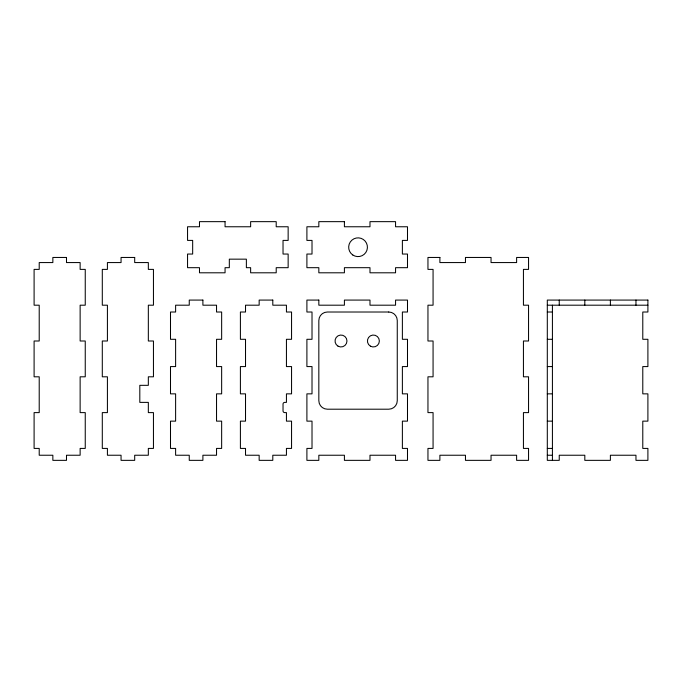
<?xml version="1.0" encoding="UTF-8"?>
<svg xmlns="http://www.w3.org/2000/svg" width="682" height="682" viewBox="0 0 682 682"><rect width="100%" height="100%" fill="white"/><g stroke="black" fill="none" stroke-linecap="round" stroke-linejoin="round"><path stroke-width="1.02" d="M547.305 305.195L647.9 305.195M547.305 312.015L552.42 312.015M547.305 339.295L552.42 339.295M547.305 366.575L552.42 366.575M547.305 393.855L552.42 393.855M547.305 421.135L552.42 421.135M547.305 448.415L552.42 448.415M547.305 455.235L552.42 455.235M635.965 300.08L635.965 305.195M610.39 300.08L610.39 305.195M584.815 300.08L584.815 305.195M559.24 300.08L559.24 305.195M552.42 305.195L552.42 460.35M225.06 221.65L199.485 221.65L199.485 226.765L187.55 226.765L187.55 240.405L192.665 240.405L192.665 254.045L187.55 254.045L187.55 267.685L199.485 267.685L199.485 272.8L225.06 272.8L225.06 267.685L229.323 267.685L229.323 259.16L246.373 259.16L246.373 267.685L250.635 267.685L250.635 272.8L276.21 272.8L276.21 267.685L288.145 267.685L288.145 254.045L283.03 254.045L283.03 240.405L288.145 240.405L288.145 226.765L276.21 226.765L276.21 221.65L250.635 221.65L250.635 226.765L225.06 226.765L225.06 221.65M344.41 221.65L318.835 221.65L318.835 226.765L306.9 226.765L306.9 240.405L312.015 240.405L312.015 254.045L306.9 254.045L306.9 267.685L318.835 267.685L318.835 272.8L344.41 272.8L344.41 267.685L369.985 267.685L369.985 272.8L395.56 272.8L395.56 267.685L407.495 267.685L407.495 254.045L402.38 254.045L402.38 240.405L407.495 240.405L407.495 226.765L395.56 226.765L395.56 221.65L369.985 221.65L369.985 226.765L344.41 226.765L344.41 221.65M66.495 257.455L52.855 257.455L52.855 262.57L39.215 262.57L39.215 269.39L34.1 269.39L34.1 305.195L39.215 305.195L39.215 341L34.1 341L34.1 376.805L39.215 376.805L39.215 412.61L34.1 412.61L34.1 448.415L39.215 448.415L39.215 455.235L52.855 455.235L52.855 460.35L66.495 460.35L66.495 455.235L80.135 455.235L80.135 448.415L85.25 448.415L85.25 412.61L80.135 412.61L80.135 376.805L85.25 376.805L85.25 341L80.135 341L80.135 305.195L85.25 305.195L85.25 269.39L80.135 269.39L80.135 262.57L66.495 262.57L66.495 257.455M134.695 257.455L121.055 257.455L121.055 262.57L107.415 262.57L107.415 269.39L102.3 269.39L102.3 305.195L107.415 305.195L107.415 341L102.3 341L102.3 376.805L107.415 376.805L107.415 412.61L102.3 412.61L102.3 448.415L107.415 448.415L107.415 455.235L121.055 455.235L121.055 460.35L134.695 460.35L134.695 455.235L148.335 455.235L148.335 448.415L153.45 448.415L153.45 412.61L148.335 412.61L148.335 402.38L139.81 402.38L139.81 385.33L148.335 385.33L148.335 376.805L153.45 376.805L153.45 341L148.335 341L148.335 305.195L153.45 305.195L153.45 269.39L148.335 269.39L148.335 262.57L134.695 262.57L134.695 257.455M439.89 257.455L427.955 257.455L427.955 269.39L433.07 269.39L433.07 305.195L427.955 305.195L427.955 341L433.07 341L433.07 376.805L427.955 376.805L427.955 412.61L433.07 412.61L433.07 448.415L427.955 448.415L427.955 460.35L439.89 460.35L439.89 455.235L465.465 455.235L465.465 460.35L491.04 460.35L491.04 455.235L516.615 455.235L516.615 460.35L528.55 460.35L528.55 448.415L523.435 448.415L523.435 412.61L528.55 412.61L528.55 376.805L523.435 376.805L523.435 341L528.55 341L528.55 305.195L523.435 305.195L523.435 269.39L528.55 269.39L528.55 257.455L516.615 257.455L516.615 262.57L491.04 262.57L491.04 257.455L465.465 257.455L465.465 262.57L439.89 262.57L439.89 257.455M202.895 300.08L189.255 300.08L189.255 305.195L175.615 305.195L175.615 312.015L170.5 312.015L170.5 339.295L175.615 339.295L175.615 366.575L170.5 366.575L170.5 393.855L175.615 393.855L175.615 421.135L170.5 421.135L170.5 448.415L175.615 448.415L175.615 455.235L189.255 455.235L189.255 460.35L202.895 460.35L202.895 455.235L216.535 455.235L216.535 448.415L221.65 448.415L221.65 421.135L216.535 421.135L216.535 393.855L221.65 393.855L221.65 366.575L216.535 366.575L216.535 339.295L221.65 339.295L221.65 312.015L216.535 312.015L216.535 305.195L202.895 305.195L202.895 300.08M272.8 300.08L259.16 300.08L259.16 305.195L245.52 305.195L245.52 312.015L240.405 312.015L240.405 339.295L245.52 339.295L245.52 366.575L240.405 366.575L240.405 393.855L245.52 393.855L245.52 421.135L240.405 421.135L240.405 448.415L245.52 448.415L245.52 455.235L259.16 455.235L259.16 460.35L272.8 460.35L272.8 455.235L286.44 455.235L286.44 448.415L291.555 448.415L291.555 421.135L286.44 421.135L286.44 412.61L284.735 412.61A1.705 1.705 0 0 1 283.03 410.905L283.03 404.085A1.705 1.705 0 0 1 284.735 402.38L286.44 402.38L286.44 393.855L291.555 393.855L291.555 366.575L286.44 366.575L286.44 339.295L291.555 339.295L291.555 312.015L286.44 312.015L286.44 305.195L272.8 305.195L272.8 300.08M318.835 300.08L306.9 300.08L306.9 312.015L312.015 312.015L312.015 339.295L306.9 339.295L306.9 366.575L312.015 366.575L312.015 393.855L306.9 393.855L306.9 421.135L312.015 421.135L312.015 448.415L306.9 448.415L306.9 460.35L318.835 460.35L318.835 455.235L344.41 455.235L344.41 460.35L369.985 460.35L369.985 455.235L395.56 455.235L395.56 460.35L407.495 460.35L407.495 448.415L402.38 448.415L402.38 421.135L407.495 421.135L407.495 393.855L402.38 393.855L402.38 366.575L407.495 366.575L407.495 339.295L402.38 339.295L402.38 312.015L407.495 312.015L407.495 300.08L395.56 300.08L395.56 305.195L369.985 305.195L369.985 300.08L344.41 300.08L344.41 305.195L318.835 305.195L318.835 300.08M647.9 300.08L547.305 300.08L547.305 460.35L559.24 460.35L559.24 455.235L584.815 455.235L584.815 460.35L610.39 460.35L610.39 455.235L635.965 455.235L635.965 460.35L647.9 460.35L647.9 448.415L642.785 448.415L642.785 421.135L647.9 421.135L647.9 393.855L642.785 393.855L642.785 366.575L647.9 366.575L647.9 339.295L642.785 339.295L642.785 312.015L647.9 312.015L647.9 300.08M388.74 312.015L327.36 312.015A8.525 8.525 0 0 0 318.835 320.54L318.835 400.675A8.525 8.525 0 0 0 327.36 409.2L388.74 409.2A8.525 8.525 0 0 0 397.265 400.675L397.265 320.54A8.525 8.525 0 0 0 388.74 312.015M352.79 254.991A9.378 9.378 0 0 0 367.402 247.89A9.378 9.378 0 0 0 353.949 238.794A9.378 9.378 0 0 0 352.79 254.991M370.411 346.166A5.968 5.968 0 0 0 379.363 341A5.968 5.968 0 0 0 370.411 335.834A5.968 5.968 0 0 0 370.411 346.166M338.016 346.166A5.968 5.968 0 0 0 346.968 341A5.968 5.968 0 0 0 338.016 335.834A5.968 5.968 0 0 0 338.016 346.166"/></g></svg>
